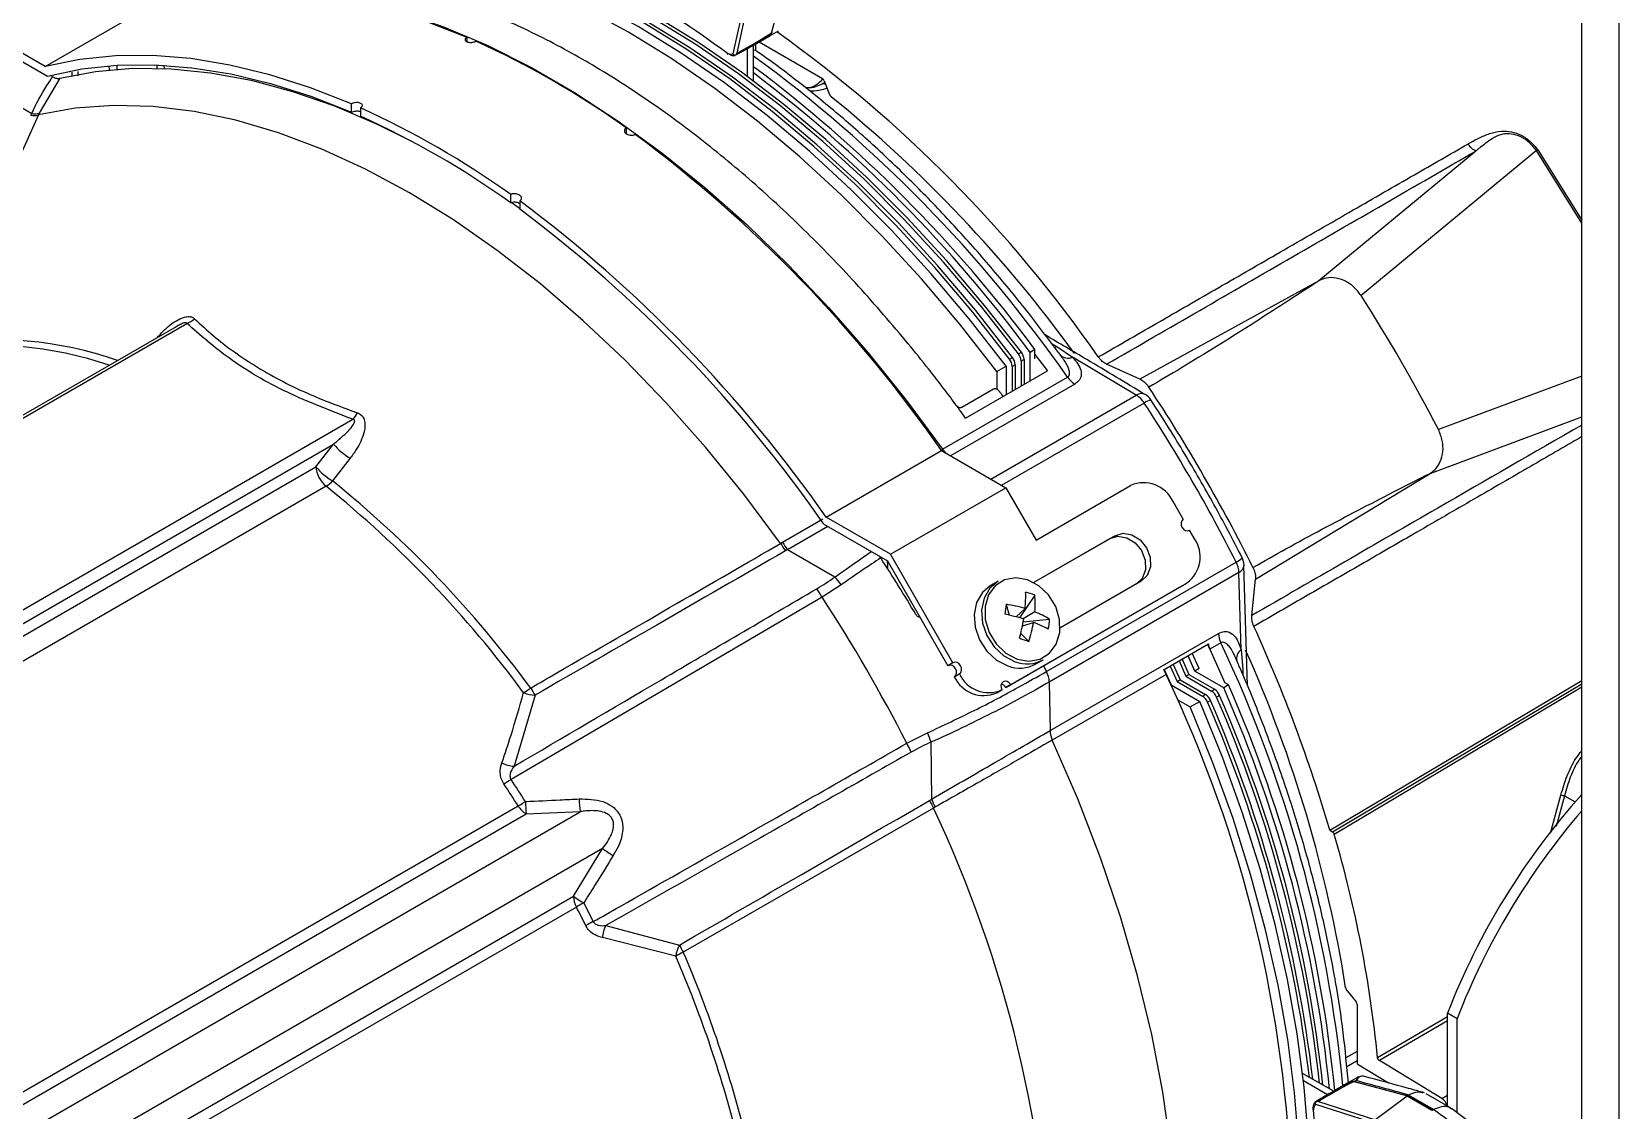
# Model space of a CAD drawing. Extents: x 11 to 120, y 2 to 94.
# Drawn here: x 85.9 to 91.54, y 73.19 to 77.02 of the extents above; entities that cross this region are included whole.
import ezdxf

# ---------------------------------------------------------------- set-up
doc = ezdxf.new("R2010")
doc.units = 0
doc.header["$MEASUREMENT"] = 0
doc.layers.add('OBJECT', color=7, linetype='CONTINUOUS')

msp = doc.modelspace()

# ---------------------------------------------------------------- linework, layer by layer
at = {"layer": 'OBJECT'}
for p, q in [((91.4041, 72.8409), (91.4041, 79.8762)), ((91.5371, 72.7375), (91.5371, 79.7995)), ((88.5269, 77.0191), (88.5772, 77.2069)), ((85.9448, 76.8966), (86.3549, 77.1333)), ((88.4311, 77.1387), (88.3881, 76.9409)), ((88.4027, 76.9438), (88.4477, 77.1511)), ((85.9448, 76.8966), (85.7162, 77.0285)), ((85.7268, 76.993), (85.9531, 76.8624)), ((87.4433, 77.0001), (87.4433, 76.984)), ((88.463, 76.9729), (88.5165, 77.0037)), ((88.5165, 77.0037), (88.5495, 77.0228)), ((88.4399, 76.8609), (88.4399, 76.9598)), ((88.4611, 76.8452), (88.4611, 76.9718)), ((88.4684, 76.976), (88.4684, 76.9527)), ((88.481, 76.9833), (88.706, 76.8534)), ((86.0402, 76.8603), (86.0402, 76.8757)), ((86.0612, 76.8789), (86.0611, 76.8632)), ((86.173, 76.8843), (86.1726, 76.899)), ((86.2009, 76.8868), (86.2006, 76.9009)), ((86.3428, 76.8904), (86.3425, 76.902)), ((86.3681, 76.8896), (86.3679, 76.9007)), ((85.7285, 76.8266), (85.897, 76.7294)), ((85.9965, 76.8542), (85.9239, 76.7303)), ((85.9716, 76.8595), (85.9637, 76.864)), ((88.7141, 76.8395), (88.6994, 76.831)), ((88.7121, 76.8458), (88.7304, 76.7986)), ((87.0332, 76.7337), (87.0332, 76.7634)), ((85.921, 76.7241), (85.5532, 75.9098)), ((85.9239, 76.7303), (85.921, 76.7241)), ((87.065, 76.7494), (87.065, 76.7198)), ((88.009, 76.678), (88.009, 76.6575)), ((91.0275, 76.5959), (90.4703, 76.1349)), ((91.2427, 76.5976), (90.6198, 76.0827)), ((91.4041, 76.3398), (91.2427, 76.5976)), ((91.2474, 76.6002), (91.4041, 76.35)), ((87.5988, 76.4116), (87.5988, 76.4412)), ((87.599, 76.415), (87.6296, 76.3933)), ((87.6307, 76.4184), (87.6307, 76.3888)), ((90.4703, 76.1349), (89.8343, 75.7857)), ((83.3189, 74.1771), (86.4478, 75.9834)), ((86.41, 75.9717), (83.3038, 74.1785)), ((89.3708, 75.8568), (89.3813, 75.8629)), ((89.4025, 75.8751), (89.4131, 75.8812)), ((89.4609, 75.8904), (89.444, 75.8806)), ((89.444, 75.7793), (89.444, 75.8806)), ((89.4609, 75.858), (89.4609, 75.8904)), ((89.4609, 75.8736), (89.5061, 75.8152)), ((89.5201, 75.9125), (89.5385, 75.9014)), ((89.5385, 75.9014), (89.5947, 75.8636)), ((89.8213, 75.7284), (89.5947, 75.8636)), ((89.215, 75.6471), (89.5061, 75.8152)), ((89.3253, 75.8121), (89.3592, 75.8317)), ((89.3253, 75.8121), (89.3253, 75.7495)), ((89.3592, 75.8317), (89.3592, 75.7304)), ((89.391, 75.8367), (89.3805, 75.8306)), ((89.3805, 75.8306), (89.3805, 75.7426)), ((89.391, 75.8367), (89.391, 75.7487)), ((89.4227, 75.8551), (89.4122, 75.849)), ((89.4122, 75.849), (89.4122, 75.761)), ((89.4227, 75.8551), (89.4227, 75.767)), ((89.8343, 75.7857), (89.7157, 75.8385)), ((89.133, 75.5362), (89.5767, 75.7924)), ((89.6023, 75.7681), (89.161, 75.5134)), ((89.3138, 75.75), (89.201, 75.6851)), ((91.4041, 75.7959), (90.8948, 75.6064)), ((89.3049, 75.4303), (89.8213, 75.7284)), ((89.8493, 75.7007), (89.343, 75.4084)), ((83.9091, 73.8364), (87.038, 75.6427)), ((90.8653, 75.4508), (91.4041, 75.6511)), ((83.9295, 73.7999), (86.9692, 75.5546)), ((86.9067, 75.4742), (86.9692, 75.5546)), ((88.719, 75.2951), (89.1291, 75.5318)), ((89.1291, 75.5318), (89.3577, 75.3999)), ((89.1443, 75.5231), (89.133, 75.5362)), ((89.1331, 75.5295), (89.133, 75.5362)), ((83.9273, 73.7542), (86.9067, 75.4742)), ((87.0281, 75.5042), (86.9655, 75.4239)), ((90.2449, 75.0746), (90.8653, 75.4508)), ((86.9425, 75.4052), (83.9592, 73.683)), ((88.9476, 75.1631), (89.3577, 75.3999)), ((89.3577, 75.3999), (89.4652, 75.2138)), ((89.4652, 75.2138), (89.801, 75.4076)), ((89.9882, 75.2876), (89.9519, 75.3504)), ((88.5645, 75.2059), (88.7071, 75.2894)), ((88.7108, 75.2704), (88.937, 75.1398)), ((88.9476, 75.1631), (88.719, 75.2951)), ((90.0269, 75.2205), (90.0107, 75.2487)), ((88.5577, 75.202), (88.5645, 75.2059)), ((89.4564, 75.0626), (89.7451, 75.2293)), ((89.4564, 75.0626), (89.7271, 75.2189)), ((89.7271, 75.2189), (89.7451, 75.2293)), ((88.7502, 75.0823), (88.5817, 75.1796)), ((88.9132, 75.1501), (88.908, 75.1566)), ((88.937, 75.1398), (89.152, 74.7674)), ((89.17, 74.7778), (88.9476, 75.1631)), ((89.502, 74.7467), (90.1759, 75.1357)), ((90.186, 75.0984), (89.5121, 74.7094)), ((90.1938, 74.8243), (90.186, 75.0984)), ((90.2159, 74.6954), (90.2036, 75.1243)), ((90.2313, 74.9455), (90.2449, 75.0746)), ((88.773, 75.0545), (88.7055, 75.0108)), ((89.3299, 75.0676), (89.3038, 75.0525)), ((89.3576, 74.6898), (89.983, 75.0508)), ((89.3756, 74.7002), (90.001, 75.0612)), ((89.4606, 75.0178), (89.4064, 74.9377)), ((89.8386, 75.0674), (89.5499, 74.9007)), ((89.983, 75.0508), (90.001, 75.0612)), ((88.7055, 75.0108), (87.5997, 74.3636)), ((89.3585, 74.9854), (89.3697, 74.9473)), ((89.3939, 74.9412), (89.426, 74.9703)), ((89.4609, 74.9583), (89.4192, 74.9339)), ((89.4165, 74.9085), (89.456, 74.9212)), ((89.513, 74.932), (89.4191, 74.9218)), ((89.4389, 74.8538), (89.4105, 74.8816)), ((89.5147, 74.5366), (90.1134, 74.8822)), ((89.9201, 74.7537), (90.0773, 74.8445)), ((90.1216, 74.8488), (90.0828, 74.8264)), ((89.4648, 74.7736), (89.491, 74.7887)), ((89.9837, 74.7905), (90.0083, 74.736)), ((90.0295, 74.7482), (90.005, 74.8027)), ((90.0446, 74.7569), (90.02, 74.8114)), ((90.0751, 74.8432), (90.0828, 74.8264)), ((90.0828, 74.8264), (90.0751, 74.8432)), ((90.0828, 74.8264), (90.1361, 74.7063)), ((90.1832, 74.7736), (90.1732, 74.7962)), ((90.1938, 74.8243), (90.1995, 74.7542)), ((89.17, 74.7778), (89.152, 74.7674)), ((89.1745, 74.7284), (89.1925, 74.7388)), ((89.4916, 74.7671), (89.502, 74.7467)), ((89.9269, 74.7364), (89.5229, 74.5032)), ((89.9269, 74.7364), (89.919, 74.7536)), ((89.9202, 74.7538), (89.9448, 74.6993)), ((89.9415, 74.7661), (89.9661, 74.7115)), ((89.952, 74.7721), (89.9766, 74.7176)), ((89.9732, 74.7844), (89.9978, 74.7299)), ((89.9978, 74.7299), (90.0083, 74.736)), ((90.0083, 74.736), (90.0991, 74.6836)), ((90.0446, 74.7569), (90.0295, 74.7482)), ((90.1318, 74.6892), (90.0295, 74.7482)), ((90.1995, 74.7542), (90.2002, 74.7339)), ((89.3434, 74.6816), (89.3254, 74.6712)), ((89.3258, 74.6714), (89.3438, 74.6818)), ((89.3434, 74.6816), (89.3438, 74.6818)), ((89.3756, 74.7002), (89.3576, 74.6898)), ((89.5121, 74.7094), (89.5147, 74.5366)), ((89.9439, 74.6988), (89.9448, 74.6993)), ((89.9448, 74.6993), (90.0471, 74.6403)), ((89.9661, 74.7115), (89.9766, 74.7176)), ((89.9661, 74.7115), (90.0568, 74.6591)), ((89.9766, 74.7176), (90.0674, 74.6652)), ((89.9978, 74.7299), (90.0886, 74.6775)), ((90.0886, 74.6775), (90.0991, 74.6836)), ((90.1488, 74.699), (90.1318, 74.6892)), ((90.1488, 74.699), (90.1361, 74.7063)), ((90.5085, 74.183), (91.4041, 74.7152)), ((90.5182, 74.177), (91.4041, 74.7034)), ((91.4041, 74.6909), (90.5245, 74.1682)), ((87.6854, 74.6629), (87.6106, 74.4101)), ((89.3254, 74.6712), (89.3258, 74.6714)), ((89.9666, 74.6475), (90.0132, 74.6207)), ((90.0132, 74.6207), (90.0471, 74.6403)), ((90.0568, 74.6591), (90.0674, 74.6652)), ((90.0852, 74.6438), (90.0746, 74.6377)), ((90.1169, 74.6621), (90.1064, 74.656)), ((89.0057, 74.4916), (89.0796, 74.5291)), ((89.0918, 74.4961), (89.0934, 74.2927)), ((91.2927, 74.1722), (91.3299, 74.308)), ((91.3424, 74.3049), (91.3127, 74.1966)), ((91.3424, 74.3049), (91.3801, 74.2833)), ((84.8541, 72.6695), (87.6252, 74.2692)), ((87.6538, 74.2404), (84.8839, 72.6414)), ((84.9782, 72.593), (87.8454, 74.2483)), ((87.8454, 74.2483), (87.6538, 74.2404)), ((89.1007, 74.2616), (88.2116, 73.7494)), ((89.1073, 74.2654), (89.1007, 74.2616)), ((90.5085, 74.183), (90.5182, 74.177)), ((87.9253, 74.118), (85.0554, 72.4612)), ((87.8216, 73.948), (87.9253, 74.118)), ((85.0516, 72.3489), (87.8216, 73.948)), ((87.8321, 73.91), (85.0609, 72.3103)), ((87.9361, 73.8442), (88.1981, 73.7749)), ((88.1847, 73.7358), (87.9245, 73.8012)), ((90.5701, 73.6121), (90.6018, 73.5727)), ((90.6054, 73.5636), (90.6054, 73.3528)), ((90.6782, 73.3755), (90.9268, 73.5209)), ((90.9268, 73.5057), (90.685, 73.3643)), ((90.9608, 73.5128), (90.9268, 73.5324)), ((90.9268, 73.2027), (90.9268, 73.5324)), ((90.9608, 73.1794), (90.9608, 73.5128)), ((90.6054, 73.3971), (90.5655, 73.3741)), ((90.5687, 73.3433), (90.6054, 73.3645)), ((90.6054, 73.3528), (90.7171, 73.2849)), ((90.9062, 73.2299), (90.685, 73.3643)), ((90.5203, 73.2566), (90.4123, 73.3189)), ((90.5009, 73.2433), (90.4153, 73.2927)), ((90.5773, 73.2876), (90.5239, 73.2568)), ((90.6104, 73.3067), (90.5773, 73.2876)), ((90.7836, 73.2387), (90.5958, 73.289)), ((90.6029, 73.2931), (90.5969, 73.2897)), ((90.5969, 73.2897), (90.7846, 73.2394)), ((90.4589, 73.2174), (90.4571, 73.2169)), ((90.4685, 73.2191), (90.6705, 73.1544)), ((90.7831, 73.2383), (90.6717, 73.155)), ((90.8711, 73.1875), (90.7831, 73.2383)), ((90.7846, 73.2394), (90.7836, 73.2387)), ((90.7888, 73.2418), (90.7852, 73.2397)), ((90.7852, 73.2397), (90.8736, 73.1887)), ((90.8772, 73.1908), (90.7888, 73.2418)), ((90.9375, 73.1966), (90.8505, 73.2468)), ((90.9062, 73.2299), (90.9268, 73.2418)), ((90.6515, 73.1463), (90.4587, 73.2079)), ((90.8736, 73.1887), (90.8772, 73.1908)), ((91.2235, 72.9812), (90.9415, 73.1939))]:
    msp.add_line(p, q, dxfattribs=at)
at = {"layer": 'OBJECT', "flags": 128}
for points in [[(89.4025, 75.8751), (89.272, 76.0415), (89.1366, 76.2009), (88.9971, 76.3526), (88.8539, 76.4959), (88.7076, 76.6303), (88.5589, 76.7552), (88.4083, 76.8702), (88.2565, 76.9747), (88.1041, 77.0683), (87.9516, 77.1507), (87.7998, 77.2215), (87.6492, 77.2804), (87.5005, 77.3272), (87.3542, 77.3616), (87.211, 77.3836), (87.0715, 77.3931), (86.9361, 77.39), (86.8056, 77.3743)], [(89.4131, 75.8812), (89.2825, 76.0476), (89.1472, 76.207), (89.0076, 76.3587), (88.8644, 76.502), (88.7182, 76.6364), (88.5694, 76.7613), (88.4189, 76.8763), (88.267, 76.9808), (88.1146, 77.0744), (87.9621, 77.1568), (87.8103, 77.2276), (87.6597, 77.2865), (87.511, 77.3333), (87.3648, 77.3677), (87.2216, 77.3897), (87.082, 77.3992), (86.9467, 77.3961), (86.8161, 77.3804)], [(89.3253, 75.8121), (89.194, 75.9804), (89.0578, 76.1416), (88.9173, 76.2949), (88.7731, 76.4399), (88.6257, 76.5758), (88.4758, 76.702), (88.324, 76.8182), (88.1709, 76.9237), (88.0172, 77.0182), (87.8634, 77.1012), (87.7103, 77.1724), (87.5585, 77.2316), (87.4086, 77.2784), (87.2612, 77.3126), (87.117, 77.3343), (86.9765, 77.3431), (86.8403, 77.3392), (86.709, 77.3224)], [(89.3592, 75.8317), (89.2279, 76), (89.0918, 76.1612), (88.9513, 76.3145), (88.807, 76.4595), (88.6596, 76.5954), (88.5097, 76.7216), (88.3579, 76.8378), (88.2048, 76.9433), (88.0511, 77.0378), (87.8974, 77.1208), (87.7443, 77.192), (87.5925, 77.2512), (87.4425, 77.298), (87.2952, 77.3322), (87.1509, 77.3539), (87.0104, 77.3627), (86.8742, 77.3588), (86.7429, 77.342)], [(89.3708, 75.8568), (89.2402, 76.0232), (89.1049, 76.1826), (88.9653, 76.3342), (88.8221, 76.4776), (88.6759, 76.612), (88.5272, 76.7369), (88.3766, 76.8519), (88.2248, 76.9564), (88.0723, 77.05), (87.9199, 77.1324), (87.768, 77.2032), (87.6175, 77.2621), (87.4687, 77.3088), (87.3225, 77.3433), (87.1793, 77.3653), (87.0397, 77.3748), (86.9044, 77.3717), (86.7738, 77.356)], [(89.3813, 75.8629), (89.2508, 76.0293), (89.1154, 76.1887), (88.9759, 76.3403), (88.8327, 76.4836), (88.6864, 76.618), (88.5377, 76.743), (88.3871, 76.8579), (88.2353, 76.9625), (88.0828, 77.0561), (87.9304, 77.1385), (87.7786, 77.2092), (87.628, 77.2682), (87.4793, 77.3149), (87.333, 77.3494), (87.1898, 77.3714), (87.0503, 77.3809), (86.9149, 77.3777), (86.7844, 77.3621)], [(86.3549, 77.1333), (86.4774, 77.158), (86.6048, 77.1708), (86.7366, 77.1718), (86.8723, 77.1609), (87.0113, 77.1381), (87.1532, 77.1037), (87.2974, 77.0576), (87.4433, 77.0001)], [(86.3626, 77.1355), (86.4919, 77.1608), (86.6267, 77.173), (86.7662, 77.172), (86.91, 77.1578), (87.0574, 77.1306), (87.2077, 77.0904), (87.3603, 77.0373), (87.5147, 76.9718), (87.67, 76.8939), (87.8256, 76.804), (87.9809, 76.7026), (88.1352, 76.59), (88.2879, 76.4668), (88.4382, 76.3335), (88.5856, 76.1906), (88.7293, 76.0387), (88.8689, 75.8786), (89.0036, 75.7108), (89.133, 75.5362)], [(87.0332, 76.7634), (86.8873, 76.8209), (86.7431, 76.8669), (86.6012, 76.9014), (86.4622, 76.9241), (86.3265, 76.935), (86.1947, 76.934), (86.0673, 76.9212), (85.9448, 76.8966)], [(85.9531, 76.8624), (86.0745, 76.8875), (86.2008, 76.9009), (86.3315, 76.9024), (86.4662, 76.892), (86.6042, 76.8699), (86.7451, 76.836), (86.8883, 76.7906), (87.0332, 76.7337)], [(85.9965, 76.8542), (86.1232, 76.8784), (86.2551, 76.8899), (86.3917, 76.8885), (86.5324, 76.8743), (86.6766, 76.8474), (86.8236, 76.8079), (86.9729, 76.7559), (87.1238, 76.6916), (87.2349, 76.637)], [(88.5577, 75.202), (88.4272, 75.3764), (88.2912, 75.5435), (88.1503, 75.7025), (88.0051, 75.8526), (87.8563, 75.9932), (87.7046, 76.1235), (87.5507, 76.2431), (87.3954, 76.3512), (87.2393, 76.4475), (87.0833, 76.5314), (86.9279, 76.6026), (86.7741, 76.6607), (86.6224, 76.7055), (86.4736, 76.7367), (86.3284, 76.7542), (86.1874, 76.758), (86.0514, 76.7479), (85.921, 76.7241)], [(89.5304, 75.8986), (89.5306, 75.8987), (89.5385, 75.9014)], [(88.7252, 75.2621), (88.5817, 75.1796), (88.5817, 75.1796), (88.5817, 75.1796)], [(89.9882, 75.2876), (89.9829, 75.2826), (89.9802, 75.2754), (89.9804, 75.2671), (89.9835, 75.259), (89.989, 75.2522), (89.9961, 75.2479), (90.0037, 75.2466), (90.0107, 75.2487)], [(89.7271, 75.2189), (89.756, 75.2274), (89.7876, 75.2222), (89.8171, 75.2042), (89.84, 75.1761), (89.8529, 75.1422), (89.8537, 75.1077), (89.8424, 75.0777), (89.8206, 75.057)], [(89.7451, 75.2293), (89.774, 75.2378), (89.8056, 75.2326), (89.8351, 75.2146), (89.858, 75.1865), (89.8709, 75.1526), (89.8717, 75.1181), (89.8604, 75.0881), (89.8386, 75.0674)], [(88.9364, 75.1402), (88.9372, 75.1239), (88.9378, 75.1108)], [(89.3978, 74.7907), (89.4398, 74.7834), (89.4794, 74.7906), (89.513, 74.8116), (89.537, 74.8444), (89.5493, 74.8857), (89.5486, 74.9316), (89.5349, 74.9774), (89.5097, 75.0187), (89.4753, 75.0515), (89.4352, 75.0726), (89.3932, 75.0799), (89.3535, 75.0727), (89.32, 75.0516), (89.296, 75.0188), (89.2837, 74.9775), (89.2844, 74.9317), (89.2981, 74.8859), (89.3233, 74.8446), (89.3577, 74.8117), (89.3978, 74.7907)], [(89.3038, 75.0525), (89.2744, 75.0276), (89.254, 74.9922), (89.2451, 74.9497), (89.2487, 74.9039), (89.2642, 74.8589), (89.2905, 74.8188), (89.325, 74.787), (89.3649, 74.7665)], [(89.3299, 75.0676), (89.3006, 75.0427), (89.2802, 75.0073), (89.2713, 74.9648), (89.2748, 74.919), (89.2904, 74.8741), (89.3166, 74.8339), (89.3512, 74.8021), (89.391, 74.7816)], [(89.1745, 74.7284), (89.1798, 74.7334), (89.1825, 74.7406), (89.1823, 74.749), (89.1792, 74.7571), (89.1737, 74.7639), (89.1666, 74.7682), (89.159, 74.7694), (89.152, 74.7674)], [(89.1925, 74.7388), (89.1978, 74.7438), (89.2005, 74.751), (89.2003, 74.7593), (89.1972, 74.7675), (89.1917, 74.7743), (89.1846, 74.7786), (89.177, 74.7798), (89.17, 74.7778)], [(89.3756, 74.7002), (89.3701, 74.7069), (89.363, 74.7113), (89.3554, 74.7125), (89.3484, 74.7105), (89.3432, 74.7055), (89.3405, 74.6983), (89.3407, 74.69), (89.3438, 74.6818)], [(90.0132, 71.5995), (90.0933, 71.7048), (90.1648, 71.8208), (90.2274, 71.9469), (90.2808, 72.0827), (90.3247, 72.2275), (90.3592, 72.3807), (90.3838, 72.5418), (90.3987, 72.71), (90.4036, 72.8847), (90.3987, 73.065), (90.3838, 73.2504), (90.3592, 73.4399), (90.3247, 73.6329), (90.2808, 73.8285), (90.2274, 74.0259), (90.1648, 74.2243), (90.0933, 74.4228), (90.0132, 74.6207)], [(90.0471, 71.6191), (90.1272, 71.7244), (90.1987, 71.8404), (90.2613, 71.9665), (90.3147, 72.1023), (90.3587, 72.2471), (90.3931, 72.4003), (90.4178, 72.5614), (90.4326, 72.7296), (90.4376, 72.9042), (90.4326, 73.0846), (90.4178, 73.27), (90.3931, 73.4595), (90.3587, 73.6525), (90.3147, 73.8481), (90.2613, 74.0455), (90.1987, 74.2439), (90.1272, 74.4424), (90.0471, 74.6403)], [(89.9687, 72.6622), (89.9622, 72.8538), (89.9445, 73.0508), (89.9158, 73.2524), (89.8762, 73.4575), (89.8259, 73.6653), (89.7651, 73.8748), (89.6941, 74.0849), (89.6133, 74.2947), (89.5229, 74.5032)]]:
    msp.add_lwpolyline(points, dxfattribs=at)
at = {"layer": 'OBJECT'}
for centre, radius, start, end in [((88.504, 77.024), 0.0238, 301.6306, 343.4997), ((88.536, 77.0357), 0.0206, 240.9823, 243.5762), ((88.5161, 77.0402), 0.0237, 296.8406, 299.984), ((85.7864, 73.1487), 4.7523, 34.8508, 54.5369), ((86.1704, 74.1096), 3.1586, 54.4029, 65.6025), ((88.3709, 76.9427), 0.00372, 167.8045, 227.3848), ((88.3725, 76.9436), 0.00521, 180.7061, 238.1668), ((88.3744, 76.948), 0.01, 233.5361, 242.6131), ((85.6196, 73.0387), 4.8209, 34.8332, 53.8858), ((85.5572, 73.0066), 4.8533, 36.4543, 53.2505), ((85.5319, 72.9897), 4.8643, 36.463, 52.9736), ((88.6255, 76.9235), 0.1089, 287.874, 319.0792), ((85.68, 73.0257), 4.8485, 36.0208, 50.9033), ((85.9047, 76.7809), 0.0591, 259.5069, 286.0441), ((85.9085, 76.7869), 0.0586, 258.6856, 285.2403), ((85.7603, 73.8728), 3.1586, 54.4029, 65.6025), ((85.7773, 73.8728), 3.1246, 54.3418, 65.6636), ((85.1422, 72.7581), 4.8569, 34.8267, 53.3589), ((84.7321, 72.5213), 4.8569, 34.8267, 53.3589), ((84.7536, 72.5294), 4.8138, 34.7093, 53.2964), ((85.5341, 72.8289), 6.0375, 27.38935, 32.61065), ((86.4209, 76.0582), 0.0796, 289.7746, 313.0537), ((85.7623, 74.5931), 1.3331, 70.7388, 99.0218), ((85.7428, 74.5806), 1.3255, 71.0911, 99.0417), ((89.3454, 75.8347), 0.0456, 2.528, 38.0842), ((89.3666, 75.847), 0.0456, 2.528, 38.0842), ((89.3771, 75.853), 0.0456, 2.528, 38.0842), ((89.5784, 75.9028), 0.0425, 228.4024, 292.5522), ((89.3349, 75.8286), 0.0456, 2.528, 38.0842), ((89.6463, 75.8401), 0.0843, 214.4455, 238.555), ((84.8223, 72.418), 6.0486, 26.49365, 33.50636), ((89.8394, 75.7028), 0.0314, 64.1695, 125.2257), ((89.7759, 75.6547), 0.0866, 32.0495, 58.3288), ((89.8851, 75.6543), 0.0586, 101.6609, 127.6782), ((84.7659, 72.3854), 6.069, 26.94753, 33.11138), ((89.8213, 75.6778), 0.062, 33.1153, 59.1512), ((86.9736, 75.706), 0.0902, 315.478, 333.5372), ((87.1501, 75.7061), 0.236, 219.9363, 238.8522), ((87.0041, 75.4808), 0.0976, 183.8769, 230.8413), ((87.0878, 75.6259), 0.2362, 219.9613, 238.8164), ((86.8888, 75.4946), 0.1043, 300.9304, 317.2683), ((84.47, 72.3313), 3.9738, 36.3743, 51.099), ((89.8473, 75.302), 0.1153, 24.8164, 113.6431), ((84.4547, 72.3221), 3.9616, 36.3743, 51.099), ((89.0162, 75.4722), 0.5322, 210.5134, 213.9023), ((88.9745, 75.4544), 0.4794, 211.2142, 214.9756), ((89.9327, 75.1541), 0.1153, 306.3515, 35.1849), ((83.9126, 71.8934), 5.9676, 30.80361, 33.07498), ((90.1531, 75.1909), 0.0597, 292.4558, 317.9788), ((90.0986, 75.0947), 0.0874, 2.3954, 27.9366), ((90.1421, 75.1228), 0.062, 1.6775, 26.944), ((88.5387, 74.8854), 0.2889, 35.8238, 42.9507), ((90.1738, 75.1262), 0.0304, 293.586, 356.2934), ((88.2548, 74.7453), 0.5231, 30.5114, 34.4183), ((89.0083, 75.014), 0.42, 354.0362, 2.0585), ((89.3705, 74.81), 0.2265, 66.5659, 75.3077), ((89.1531, 74.9866), 0.3091, 354.7519, 5.8), ((83.8385, 71.8501), 5.8032, 27.07699, 33.00133), ((90.3912, 74.831), 1.0442, 171.4965, 173.4139), ((89.2811, 74.4807), 0.5107, 73.5173, 81.2842), ((89.3499, 74.673), 0.3061, 57.7972, 68.7301), ((89.1994, 74.2208), 0.7461, 72.7191, 78.0529), ((88.7254, 75.0486), 0.7052, 344.9132, 350.589), ((88.97, 75.0086), 0.4938, 341.7308, 349.8109), ((89.3069, 74.5235), 0.4247, 61.6826, 69.4535), ((89.2838, 74.9448), 0.2295, 348.0885, 356.8211), ((85.3851, 72.6881), 5.337, 16.2665, 24.5682), ((89.7208, 75.7224), 0.9132, 249.854, 252.0203), ((90.1984, 74.8854), 0.0851, 182.1754, 205.4882), ((85.7925, 72.8091), 4.7856, 5.5871, 25.2282), ((89.4333, 74.8925), 0.1187, 249.1347, 299.0509), ((90.2191, 74.791), 0.0419, 127.1851, 190.8923), ((85.8559, 72.88), 4.7674, 8.9709, 24.0531), ((89.2972, 74.7872), 0.1153, 204.8163, 293.643), ((89.4071, 74.8774), 0.1187, 249.1351, 299.0502), ((89.4248, 74.7057), 0.0874, 2.3954, 27.9366), ((85.8092, 72.7649), 4.5653, 1.6388, 25.585), ((87.4901, 74.9351), 0.3054, 300.3437, 305.9854), ((88.1345, 74.9633), 0.5403, 210.6259, 213.7809), ((89.2792, 74.7768), 0.1153, 204.8163, 293.6431), ((89.3366, 74.6785), 0.0239, 28.2494, 78.2902), ((90.064, 74.639), 0.0456, 21.9154, 57.4729), ((90.0746, 74.6451), 0.0456, 21.9154, 57.4729), ((85.7972, 72.7832), 4.7351, 5.8245, 23.7352), ((85.8222, 72.7957), 4.7267, 5.6146, 23.7444), ((87.6869, 74.7704), 0.1075, 246.7401, 269.2243), ((90.0323, 74.6207), 0.0456, 21.9154, 57.4729), ((90.0428, 74.6267), 0.0456, 21.9154, 57.4729), ((85.6178, 72.712), 4.8551, 7.0155, 23.3685), ((85.6348, 72.7203), 4.8482, 6.8435, 23.3738), ((85.7549, 72.7601), 4.7466, 6.3392, 23.5421), ((85.772, 72.7684), 4.7396, 6.1647, 23.5495), ((88.815, 74.4125), 0.2892, 16.8031, 23.7798), ((89.5997, 74.5398), 0.0851, 182.1754, 205.4882), ((88.5442, 74.2309), 0.5301, 25.6874, 29.4626), ((87.618, 74.5209), 0.1111, 242.7787, 266.1734), ((87.2921, 74.8325), 0.5608, 300.1874, 303.262), ((83.706, 71.7751), 4.6455, 32.4714, 33.6267), ((83.7205, 71.7836), 4.6588, 32.4712, 33.6268), ((87.2132, 74.9793), 0.8209, 300.1272, 302.2281), ((88.4037, 74.3109), 0.7532, 181.9861, 185.3674), ((88.4305, 74.3198), 0.5894, 182.4963, 186.9722), ((89.5705, 74.5271), 0.5396, 206.2206, 209.4719), ((89.5348, 74.5), 0.4877, 205.1671, 208.7637), ((93.297, 72.6136), 2.542, 138.127, 158.8102), ((91.4238, 74.6587), 0.363, 255.0127, 257.0398), ((87.6997, 74.3146), 0.0872, 211.3844, 238.2801), ((85.1186, 72.381), 4.4038, 1.7148, 25.2792), ((93.3309, 72.594), 2.542, 139.2863, 158.8102), ((86.367, 72.9511), 4.332, 5.6217, 16.3179), ((88.2847, 74.6146), 0.6131, 234.1083, 238.3568), ((87.9093, 73.9518), 0.0878, 182.437, 208.3971), ((88.2804, 74.6254), 0.8182, 235.8906, 238.9558), ((88.2198, 73.2346), 0.7788, 117.6471, 119.8617), ((83.709, 71.7736), 4.6436, 26.478, 27.3914), ((83.7195, 71.7799), 4.6616, 26.4785, 27.3911), ((88.153, 73.3424), 0.5781, 116.8306, 119.8136), ((88.0371, 73.7941), 0.1127, 153.5896, 176.3809), ((88.2927, 73.7209), 0.1089, 150.2609, 172.1249), ((88.6897, 74.0184), 0.5486, 206.3414, 209.3592), ((88.3362, 73.4698), 0.3061, 114.0217, 119.6502), ((84.3563, 72.0774), 4.1722, 13.8093, 23.4219), ((84.3714, 72.0859), 4.185, 13.8093, 23.4219), ((90.5886, 73.2667), 0.0238, 76.5072, 118.3677), ((90.615, 73.2886), 0.0209, 176.4263, 178.9916), ((90.6089, 73.2688), 0.0241, 120.0381, 123.136), ((90.8802, 73.191), 0.0468, 15.7066, 56.2936), ((90.458, 73.1925), 0.01, 177.3901, 180), ((90.453, 73.1929), 0.00497, 180.2898, 240.8138), ((90.458, 73.1925), 0.01, 180, 186.4656), ((90.4517, 73.1922), 0.00372, 192.6193, 252.2013)]:
    msp.add_arc(centre, radius, start, end, dxfattribs=at)
for centre, major_axis, ratio, start_param, end_param in [((88.1429, 74.4934), (-1.8185, 2.8489), 0.545295, 5.325383, 5.621715), ((88.0843, 76.8235), (0.4436, 0.1981), 0.067913, 5.453796, 6.175461), ((88.1037, 76.8048), (0.4232, 0.2148), 0.03328, 5.479991, 6.200656), ((88.1037, 76.8048), (0.4232, 0.2148), 0.03328, 6.200656, 6.253319), ((88.0843, 76.8235), (0.4436, 0.1981), 0.067913, 6.175461, 6.228125), ((88.3635, 76.9843), (-0.0269, 0.0422), 0.545295, 2.385972, 3.047804), ((88.3705, 76.9888), (-0.0319, 0.0508), 0.550739, 2.389651, 2.8703), ((88.706, 76.8452), (-0.005, 0.00866), 0.577456, 4.450948, 5.497929), ((90.1313, 74.8428), (-0.0367, 0.0501), 0.810256, 1.005073, 1.319433), ((89.9497, 74.7379), (-0.0287, 0.055), 0.340719, 1.108149, 1.422508), ((90.5983, 73.5676), (-0.005, 0.00866), 0.577456, 3.927011, 4.973992), ((90.1985, 73.0297), (0.3977, 0.259), 0.033271, 0.082533, 0.803198), ((90.2051, 73.0035), (0.3934, 0.2851), 0.067897, 0.107732, 0.577362), ((90.1985, 73.0297), (0.3977, 0.259), 0.033271, 0.029869, 0.082533), ((90.2051, 73.0035), (0.3934, 0.2851), 0.067897, 0.055068, 0.107732), ((89.0727, 72.4649), (5.759, -1.2811), 0.198331, 1.31253, 1.346221), ((90.4683, 73.3247), (0.3234, -0.0744), 0.221608, 6.097685, 6.104202), ((90.4685, 73.3245), (0.3275, -0.0723), 0.201878, 6.059394, 6.065905), ((90.4722, 73.3266), (0.3275, -0.0723), 0.201878, 6.065905, 6.070109), ((90.4839, 73.1649), (-0.0231, 0.0444), 0.54529, 0.093947, 0.755779), ((88.2166, 74.2191), (-1.5577, 2.9995), 0.54529, 3.803221, 4.099553), ((91.5651, 72.6915), (0.6996, -0.4919), 0.108829, 3.057234, 3.070323), ((91.5646, 72.6917), (0.6943, -0.494), 0.104684, 3.093765, 3.106856), ((91.5683, 72.6939), (0.6943, -0.494), 0.104684, 3.090425, 3.093765), ((86.5726, 74.3893), (13.5348, -9.6488), 0.094709, 1.299778, 1.31529)]:
    msp.add_ellipse(centre, major_axis=major_axis, ratio=ratio, start_param=start_param, end_param=end_param, dxfattribs=at)
for points, knots in [([(89.0112, 75.911), (88.9529, 75.9799), (88.8361, 76.1177), (88.6504, 76.3096), (88.4578, 76.4889), (88.2607, 76.6512), (88.0627, 76.7944), (87.8633, 76.9194), (87.662, 77.0259), (87.4625, 77.1116), (87.2682, 77.1757), (87.0787, 77.2186), (86.8922, 77.242), (86.7729, 77.2391), (86.7132, 77.2376)], [0, 0, 0, 0, 0.082347, 0.164694, 0.249433, 0.334172, 0.416519, 0.498866, 0.583605, 0.668344, 0.750089, 0.831834, 0.915917, 1, 1, 1, 1]), ([(87.4433, 77.0001), (87.4421, 76.9994), (87.4393, 76.9976), (87.4368, 76.9941), (87.4364, 76.9903), (87.4386, 76.9867), (87.4431, 76.9838), (87.4494, 76.982), (87.4569, 76.9814), (87.4646, 76.9822), (87.4708, 76.984), (87.4739, 76.9856), (87.4751, 76.9862)], [0, 0, 0, 0, 0.073627, 0.179766, 0.286276, 0.393535, 0.501562, 0.610022, 0.718406, 0.826275, 0.933445, 1, 1, 1, 1]), ([(88.3881, 76.9409), (88.3882, 76.9409), (88.3886, 76.9404), (88.3898, 76.9391), (88.3922, 76.9374), (88.3947, 76.9366), (88.3961, 76.9364), (88.3964, 76.9364)], [0, 0, 0, 0, 0.017184, 0.202292, 0.556604, 0.898384, 1, 1, 1, 1]), ([(88.3938, 76.9351), (88.3938, 76.9351), (88.3947, 76.9347), (88.3957, 76.9348), (88.3962, 76.936), (88.3964, 76.9364)], [0, 0, 0, 0, 0.021184, 0.717124, 1, 1, 1, 1]), ([(88.3964, 76.9364), (88.3986, 76.9386), (88.4008, 76.9409), (88.4026, 76.9438), (88.4027, 76.9438)], [0, 0, 0, 0, 0.980028, 1, 1, 1, 1]), ([(89.5443, 75.8807), (89.5071, 75.9303), (89.4295, 76.0337), (89.3058, 76.1834), (89.1752, 76.3309), (89.0408, 76.471), (88.9033, 76.6033), (88.7631, 76.7276), (88.6206, 76.8421), (88.5207, 76.9181), (88.4683, 76.9528), (88.4642, 76.9556)], [0, 0, 0, 0, 0.115189, 0.239992, 0.364818, 0.489672, 0.614558, 0.739481, 0.864443, 0.989448, 1, 1, 1, 1]), ([(85.897, 76.7294), (85.897, 76.7294), (85.9125, 76.7631), (85.9364, 76.809), (85.9646, 76.8495), (85.9716, 76.8595)], [0, 0, 0, 0, 0.000013, 0.751245, 1, 1, 1, 1]), ([(85.9716, 76.8595), (85.976, 76.8574), (85.9849, 76.853), (85.9926, 76.8538), (85.9965, 76.8542)], [0, 0, 0, 0, 0.493543, 1, 1, 1, 1]), ([(88.6997, 76.8312), (88.6917, 76.8275), (88.6761, 76.8204), (88.6561, 76.8202), (88.6464, 76.8202)], [0, 0, 0, 0, 0.517767, 1, 1, 1, 1]), ([(88.7222, 76.8198), (88.72, 76.8188), (88.7114, 76.8146), (88.6911, 76.8092), (88.6718, 76.8088), (88.6608, 76.8085)], [0, 0, 0, 0, 0.1304472, 0.5045987, 1, 1, 1, 1]), ([(88.7169, 76.8334), (88.7143, 76.8338), (88.7088, 76.8345), (88.703, 76.8333), (88.7003, 76.8313), (88.6996, 76.8308)], [0, 0, 0, 0, 0.399318, 0.856429, 1, 1, 1, 1]), ([(87.065, 76.7494), (87.0666, 76.7505), (87.0698, 76.7527), (87.0718, 76.7567), (87.0714, 76.7605), (87.0685, 76.764), (87.0634, 76.7665), (87.0566, 76.768), (87.049, 76.7681), (87.0414, 76.7668), (87.0361, 76.765), (87.0337, 76.7637), (87.0332, 76.7634)], [0, 0, 0, 0, 0.106474, 0.21294, 0.319697, 0.427106, 0.535184, 0.643667, 0.752079, 0.859926, 0.96696, 1, 1, 1, 1]), ([(88.7304, 76.7986), (88.7306, 76.7981), (88.7311, 76.797), (88.7319, 76.7955), (88.7327, 76.794), (88.7337, 76.7926), (88.7348, 76.7913), (88.7361, 76.7899), (88.7371, 76.789), (88.7376, 76.7885)], [0, 0, 0, 0, 0.13456, 0.269123, 0.403684, 0.538244, 0.672803, 0.807366, 1, 1, 1, 1]), ([(85.8939, 76.7228), (85.8949, 76.725), (85.8959, 76.7272), (85.897, 76.7294), (85.897, 76.7294)], [0, 0, 0, 0, 0.999721, 1, 1, 1, 1]), ([(87.0332, 76.7337), (87.0345, 76.7344), (87.0377, 76.736), (87.0441, 76.7378), (87.0517, 76.7385), (87.0591, 76.738), (87.063, 76.7367), (87.065, 76.736)], [0, 0, 0, 0, 0.1471509, 0.359253, 0.5721137, 0.7865067, 1, 1, 1, 1]), ([(88.009, 76.678), (88.0078, 76.6772), (88.005, 76.6753), (88.0025, 76.6714), (88.0021, 76.6665), (88.0043, 76.6616), (88.0087, 76.6572), (88.0151, 76.6539), (88.0225, 76.652), (88.0303, 76.6518), (88.0365, 76.6531), (88.0396, 76.6546), (88.0408, 76.6552)], [0, 0, 0, 0, 0.073488, 0.179791, 0.286365, 0.393528, 0.501387, 0.609762, 0.718227, 0.826269, 0.933534, 1, 1, 1, 1]), ([(90.999, 76.6208), (91.0119, 76.628), (91.0366, 76.6417), (91.0757, 76.6588), (91.1145, 76.6683), (91.1537, 76.6663), (91.1894, 76.6534), (91.2224, 76.6314), (91.2391, 76.6106), (91.2474, 76.6002)], [0, 0, 0, 0, 0.175155, 0.335953, 0.499736, 0.628069, 0.749937, 0.875049, 1, 1, 1, 1]), ([(91.2427, 76.5976), (91.2349, 76.6074), (91.2194, 76.6269), (91.188, 76.6475), (91.1545, 76.6582), (91.1209, 76.657), (91.0918, 76.6443), (91.0673, 76.627), (91.0486, 76.6127), (91.0358, 76.6025), (91.0301, 76.598), (91.0276, 76.596)], [0, 0, 0, 0, 0.123067, 0.246585, 0.369053, 0.491538, 0.630311, 0.772463, 0.899411, 0.955665, 1, 1, 1, 1]), ([(89.6863, 75.8643), (89.7601, 75.9069), (89.9077, 75.9921), (90.1279, 76.1191), (90.3561, 76.2507), (90.5833, 76.3816), (90.8006, 76.5066), (90.9358, 76.5844), (90.999, 76.6208)], [0, 0, 0, 0, 0.166677, 0.333344, 0.500001, 0.687097, 0.853763, 1, 1, 1, 1]), ([(89.7157, 75.8385), (89.9367, 75.9661), (90.3787, 76.2213), (90.8112, 76.4711), (91.0275, 76.596)], [0, 0, 0, 0, 0.499998, 1, 1, 1, 1]), ([(91.0276, 76.596), (91.0225, 76.5989), (91.0122, 76.6046), (91.0034, 76.6154), (90.999, 76.6208)], [0, 0, 0, 0, 0.500003, 1, 1, 1, 1]), ([(91.2427, 76.5976), (91.2435, 76.5981), (91.245, 76.5989), (91.2466, 76.5998), (91.2474, 76.6002)], [0, 0, 0, 0, 0.500001, 1, 1, 1, 1]), ([(87.6307, 76.4184), (87.6323, 76.4196), (87.6355, 76.4219), (87.6375, 76.4266), (87.6371, 76.4316), (87.6342, 76.4364), (87.6291, 76.4405), (87.6223, 76.4434), (87.6147, 76.4447), (87.6071, 76.4443), (87.6018, 76.4428), (87.5994, 76.4415), (87.5988, 76.4412)], [0, 0, 0, 0, 0.1063618, 0.2127134, 0.3194557, 0.426997, 0.5352335, 0.6437512, 0.7520407, 0.8597217, 0.9667095, 1, 1, 1, 1]), ([(87.5988, 76.4116), (87.6002, 76.4123), (87.6034, 76.4139), (87.6098, 76.4151), (87.6174, 76.4148), (87.6248, 76.413), (87.6287, 76.4106), (87.6307, 76.4094)], [0, 0, 0, 0, 0.14692, 0.359433, 0.572501, 0.786775, 1, 1, 1, 1]), ([(90.6198, 76.0827), (90.6114, 76.0936), (90.5945, 76.1153), (90.5596, 76.1376), (90.5228, 76.1477), (90.4919, 76.1452), (90.4763, 76.1378), (90.4703, 76.1349)], [0, 0, 0, 0, 0.217936, 0.435232, 0.661573, 0.868603, 1, 1, 1, 1]), ([(90.4703, 76.1349), (90.4295, 76.1084), (90.3495, 76.0561), (90.2282, 75.9781), (90.1062, 75.9012), (89.9853, 75.8269), (89.9045, 75.7796), (89.8658, 75.757)], [0, 0, 0, 0, 0.206023, 0.404822, 0.608638, 0.812834, 1, 1, 1, 1]), ([(86.3423, 75.9326), (86.3564, 75.9484), (86.377, 75.9713), (86.4106, 75.9938), (86.433, 76.0046), (86.4528, 76.0086), (86.4667, 76.0068), (86.4727, 76.002), (86.4752, 76.0001)], [0, 0, 0, 0, 0.371347, 0.538299, 0.706131, 0.814705, 0.924235, 1, 1, 1, 1]), ([(86.4478, 75.9834), (86.4476, 75.9839), (86.4473, 75.9847), (86.4461, 75.9856), (86.4443, 75.9861), (86.4414, 75.986), (86.4345, 75.9843), (86.4233, 75.9795), (86.4151, 75.974), (86.4106, 75.9709)], [0, 0, 0, 0, 0.057992, 0.102622, 0.147368, 0.204283, 0.303272, 0.609437, 1, 1, 1, 1]), ([(87.038, 75.6427), (86.9585, 75.6732), (86.7973, 75.735), (86.5983, 75.8517), (86.496, 75.9412), (86.4478, 75.9834)], [0, 0, 0, 0, 0.339274, 0.688484, 1, 1, 1, 1]), ([(86.4752, 76.0001), (86.4971, 75.9797), (86.5627, 75.9186), (86.6962, 75.8247), (86.8704, 75.7332), (86.9982, 75.6863), (87.0544, 75.6657)], [0, 0, 0, 0, 0.149978, 0.450605, 0.7586588, 1, 1, 1, 1]), ([(89.8527, 75.7308), (89.7838, 75.7722), (89.666, 75.8431), (89.5468, 75.9132), (89.4973, 75.9424)], [0, 0, 0, 0, 0.584553, 1, 1, 1, 1]), ([(89.215, 75.6471), (89.2005, 75.6669), (89.1717, 75.7064), (89.1275, 75.7647), (89.0743, 75.8333), (89.0352, 75.8815), (89.0112, 75.911)], [0, 0, 0, 0, 0.218765, 0.43753, 0.656295, 1, 1, 1, 1]), ([(89.5592, 75.8608), (89.5574, 75.8633), (89.5525, 75.8701), (89.5475, 75.8766), (89.5443, 75.8807)], [0, 0, 0, 0, 0.375757, 1, 1, 1, 1]), ([(89.5767, 75.7924), (89.5784, 75.7937), (89.5822, 75.7966), (89.5849, 75.8048), (89.5829, 75.823), (89.5727, 75.8427), (89.5616, 75.8569), (89.5588, 75.8605)], [0, 0, 0, 0, 0.082282, 0.184662, 0.358551, 0.835915, 1, 1, 1, 1]), ([(89.5947, 75.8636), (89.6074, 75.8485), (89.625, 75.8275), (89.6268, 75.7978), (89.6194, 75.7802), (89.6072, 75.7716), (89.6023, 75.7681)], [0, 0, 0, 0, 0.4849631, 0.6758982, 0.8683927, 1, 1, 1, 1]), ([(89.7157, 75.8385), (89.713, 75.8399), (89.7055, 75.8438), (89.6952, 75.8528), (89.6887, 75.8612), (89.6863, 75.8643)], [0, 0, 0, 0, 0.263886, 0.723096, 1, 1, 1, 1]), ([(89.3352, 75.7417), (89.3335, 75.7436), (89.3303, 75.7473), (89.3244, 75.7505), (89.319, 75.7515), (89.3157, 75.7509), (89.3141, 75.7501), (89.3138, 75.75)], [0, 0, 0, 0, 0.29148, 0.560989, 0.754894, 0.949735, 1, 1, 1, 1]), ([(89.8343, 75.7857), (89.8391, 75.7831), (89.8487, 75.7777), (89.8593, 75.7663), (89.8644, 75.7589), (89.8658, 75.757)], [0, 0, 0, 0, 0.425021, 0.850044, 1, 1, 1, 1]), ([(89.3481, 75.7239), (89.3464, 75.7262), (89.3427, 75.7314), (89.3384, 75.7373), (89.3357, 75.7409), (89.3352, 75.7417)], [0, 0, 0, 0, 0.387387, 0.872424, 1, 1, 1, 1]), ([(90.1974, 75.1509), (90.1806, 75.1834), (90.1321, 75.2777), (90.0465, 75.4315), (89.9544, 75.5857), (89.895, 75.6779), (89.8732, 75.7117)], [0, 0, 0, 0, 0.169694, 0.491691, 0.81372, 1, 1, 1, 1]), ([(86.9692, 75.5546), (86.9826, 75.566), (87.0093, 75.5888), (87.0355, 75.6152), (87.0436, 75.6325), (87.0445, 75.6362), (87.0441, 75.6391), (87.043, 75.6409), (87.0411, 75.6421), (87.0393, 75.6426), (87.0382, 75.6427), (87.038, 75.6427)], [0, 0, 0, 0, 0.41911, 0.839951, 0.880199, 0.924728, 0.942601, 0.960653, 0.976828, 0.994027, 1, 1, 1, 1]), ([(87.0544, 75.6657), (87.0592, 75.6635), (87.0688, 75.659), (87.0781, 75.6448), (87.0824, 75.6229), (87.0763, 75.5845), (87.0563, 75.5427), (87.0357, 75.5146), (87.0281, 75.5042)], [0, 0, 0, 0, 0.0872967, 0.1745381, 0.2847023, 0.4644366, 0.8023505, 1, 1, 1, 1]), ([(89.201, 75.6851), (89.1999, 75.6846), (89.1975, 75.6836), (89.1933, 75.6839), (89.1889, 75.6853), (89.1862, 75.6871), (89.1849, 75.688)], [0, 0, 0, 0, 0.241825, 0.482961, 0.74107, 1, 1, 1, 1]), ([(91.4041, 75.6225), (91.234, 75.5243), (90.8474, 75.3011), (90.4524, 75.0732), (90.2313, 74.9455)], [0, 0, 0, 0, 0.440198, 1, 1, 1, 1]), ([(91.4041, 75.5809), (91.3993, 75.5781), (91.3345, 75.5406), (91.2025, 75.4641), (91.0079, 75.3515), (90.8107, 75.2374), (90.6176, 75.1258), (90.4287, 75.0167), (90.3022, 74.9436), (90.2389, 74.9071)], [0, 0, 0, 0, 0.012532, 0.169359, 0.343097, 0.516836, 0.677891, 0.838946, 1, 1, 1, 1]), ([(90.8653, 75.4508), (90.8679, 75.4524), (90.8747, 75.4567), (90.8882, 75.4691), (90.9035, 75.4922), (90.9121, 75.5276), (90.9104, 75.568), (90.9001, 75.5932), (90.8948, 75.6064)], [0, 0, 0, 0, 0.061294, 0.157977, 0.353025, 0.568965, 0.775601, 1, 1, 1, 1]), ([(90.2357, 75.1163), (90.2746, 75.1384), (90.3561, 75.1848), (90.4808, 75.2524), (90.6084, 75.3195), (90.7366, 75.3855), (90.8219, 75.4288), (90.8653, 75.4508)], [0, 0, 0, 0, 0.187145, 0.391348, 0.595125, 0.793954, 1, 1, 1, 1]), ([(87.6696, 74.688), (87.7004, 74.7059), (87.8738, 74.8063), (88.1699, 74.9776), (88.4351, 75.131), (88.5577, 75.202)], [0, 0, 0, 0, 0.104198, 0.585846, 1, 1, 1, 1]), ([(88.5745, 75.1753), (88.4221, 75.0875), (88.1258, 74.9167), (87.8294, 74.7459), (87.6854, 74.6629)], [0, 0, 0, 0, 0.514049, 1, 1, 1, 1]), ([(88.5817, 75.1796), (88.5817, 75.1796), (88.5794, 75.1781), (88.5769, 75.1767), (88.5745, 75.1753)], [0, 0, 0, 0, 0.000279, 1, 1, 1, 1]), ([(88.7502, 75.0823), (88.7502, 75.0823), (88.7857, 75.1069), (88.8288, 75.1385), (88.8718, 75.1673), (88.88, 75.1727)], [0, 0, 0, 0, 0.000016, 0.810457, 1, 1, 1, 1]), ([(88.9132, 75.1501), (88.9028, 75.1432), (88.8564, 75.1127), (88.8094, 75.0799), (88.773, 75.0545)], [0, 0, 0, 0, 0.22451, 1, 1, 1, 1]), ([(88.6863, 75.0409), (88.7079, 75.0543), (88.7295, 75.0677), (88.7502, 75.0823), (88.7502, 75.0823)], [0, 0, 0, 0, 0.99997, 1, 1, 1, 1]), ([(90.2357, 75.1163), (90.2383, 75.1101), (90.2436, 75.0979), (90.2455, 75.0836), (90.245, 75.0765), (90.2449, 75.0746)], [0, 0, 0, 0, 0.425024, 0.850045, 1, 1, 1, 1]), ([(87.6106, 74.4101), (87.785, 74.5126), (88.1433, 74.7233), (88.5021, 74.9332), (88.6863, 75.0409)], [0, 0, 0, 0, 0.486656, 1, 1, 1, 1]), ([(89.0534, 74.9397), (89.0533, 74.9396), (89.0521, 74.9393), (89.0497, 74.9397), (89.0458, 74.9411), (89.0417, 74.9444), (89.0395, 74.9477), (89.0384, 74.9493)], [0, 0, 0, 0, 0.014765, 0.194858, 0.38265, 0.683793, 1, 1, 1, 1]), ([(90.2389, 74.9071), (90.2375, 74.9106), (90.2335, 74.9202), (90.2308, 74.9337), (90.2312, 74.9423), (90.2313, 74.9455)], [0, 0, 0, 0, 0.263887, 0.723096, 1, 1, 1, 1]), ([(90.1134, 74.8822), (90.1203, 74.8851), (90.1342, 74.8911), (90.1553, 74.8867), (90.1785, 74.8675), (90.1879, 74.8409), (90.1938, 74.8243)], [0, 0, 0, 0, 0.163498, 0.325711, 0.581357, 1, 1, 1, 1]), ([(90.1732, 74.7962), (90.172, 74.7992), (90.1666, 74.8128), (90.1566, 74.8297), (90.1439, 74.8443), (90.1348, 74.8499), (90.1275, 74.8512), (90.1235, 74.8496), (90.1216, 74.8488)], [0, 0, 0, 0, 0.108509, 0.498482, 0.697815, 0.839633, 0.923711, 1, 1, 1, 1]), ([(89.0796, 74.5291), (89.1355, 74.5553), (89.2489, 74.6084), (89.3897, 74.683), (89.4695, 74.7283), (89.502, 74.7467)], [0, 0, 0, 0, 0.365392, 0.741453, 1, 1, 1, 1]), ([(90.5747, 73.2856), (90.5692, 73.3444), (90.5582, 73.462), (90.5306, 73.6427), (90.4949, 73.8257), (90.4506, 74.0108), (90.3979, 74.1971), (90.3372, 74.384), (90.2682, 74.5707), (90.2159, 74.7006), (90.1858, 74.7679), (90.1832, 74.7736)], [0, 0, 0, 0, 0.123671, 0.2473136, 0.3709244, 0.4945023, 0.6180489, 0.7415668, 0.8650598, 0.9885318, 1, 1, 1, 1]), ([(89.5121, 74.7094), (89.5121, 74.7094), (89.4807, 74.6913), (89.4147, 74.6544), (89.3105, 74.5993), (89.2025, 74.5465), (89.1295, 74.5114), (89.0918, 74.4961), (89.0918, 74.4961)], [0, 0, 0, 0, 0.0000046, 0.2588995, 0.5177956, 0.7589014, 0.9999956, 1, 1, 1, 1]), ([(87.5672, 74.4221), (87.5783, 74.455), (87.6063, 74.5381), (87.6301, 74.6213), (87.6444, 74.6716)], [0, 0, 0, 0, 0.396331, 1, 1, 1, 1]), ([(89.0934, 74.2927), (89.0934, 74.2927), (89.1319, 74.3148), (89.208, 74.3593), (89.3178, 74.4227), (89.4209, 74.4824), (89.4844, 74.5191), (89.5147, 74.5366), (89.5147, 74.5366)], [0, 0, 0, 0, 0.000005, 0.254675, 0.509348, 0.754672, 0.999996, 1, 1, 1, 1]), ([(87.8921, 73.8583), (87.9231, 73.8759), (88.0973, 73.9748), (88.4687, 74.1854), (88.8087, 74.3793), (89.0057, 74.4916)], [0, 0, 0, 0, 0.083466, 0.469044, 1, 1, 1, 1]), ([(89.0219, 74.4607), (88.8363, 74.355), (88.4746, 74.1492), (88.1125, 73.9441), (87.9361, 73.8442)], [0, 0, 0, 0, 0.513008, 1, 1, 1, 1]), ([(89.0918, 74.4961), (89.0918, 74.4961), (89.0681, 74.4852), (89.045, 74.4729), (89.0219, 74.4607)], [0, 0, 0, 0, 0.000029, 1, 1, 1, 1]), ([(89.5229, 74.5032), (89.4827, 74.48), (89.4012, 74.433), (89.2604, 74.3524), (89.1595, 74.2951), (89.1073, 74.2654)], [0, 0, 0, 0, 0.319105, 0.647495, 1, 1, 1, 1]), ([(91.3299, 74.308), (91.3367, 74.3308), (91.3501, 74.3765), (91.3762, 74.4303), (91.3969, 74.4563), (91.4041, 74.4654)], [0, 0, 0, 0, 0.394095, 0.789354, 1, 1, 1, 1]), ([(87.5741, 74.3477), (87.5707, 74.354), (87.5638, 74.3666), (87.5603, 74.3911), (87.563, 74.4094), (87.5667, 74.4205), (87.5672, 74.4221)], [0, 0, 0, 0, 0.254854, 0.508629, 0.928591, 1, 1, 1, 1]), ([(87.6106, 74.4101), (87.6051, 74.402), (87.598, 74.3916), (87.5955, 74.3765), (87.5964, 74.3691), (87.5988, 74.3651), (87.5997, 74.3636)], [0, 0, 0, 0, 0.580896, 0.740074, 0.900891, 1, 1, 1, 1]), ([(91.4041, 74.4455), (91.4004, 74.4408), (91.3837, 74.4194), (91.3617, 74.3715), (91.3488, 74.3271), (91.3424, 74.3049)], [0, 0, 0, 0, 0.124966, 0.563025, 1, 1, 1, 1]), ([(87.651, 74.2848), (87.6922, 74.2867), (87.7558, 74.2896), (87.8193, 74.2929), (87.8416, 74.2941)], [0, 0, 0, 0, 0.648493, 1, 1, 1, 1]), ([(87.8416, 74.2941), (87.8704, 74.2938), (87.9111, 74.2932), (87.9586, 74.2702), (87.9833, 74.2455), (87.9966, 74.2129), (87.9976, 74.1717), (87.9848, 74.1301), (87.9695, 74.1036), (87.9631, 74.0927)], [0, 0, 0, 0, 0.269459, 0.38121, 0.493906, 0.593567, 0.708386, 0.879636, 1, 1, 1, 1]), ([(88.1981, 73.7749), (88.3421, 73.8582), (88.6382, 74.0295), (88.9343, 74.2007), (89.0864, 74.2886)], [0, 0, 0, 0, 0.486388, 1, 1, 1, 1]), ([(89.0864, 74.2886), (89.0887, 74.29), (89.0911, 74.2913), (89.0934, 74.2927), (89.0934, 74.2927)], [0, 0, 0, 0, 0.999705, 1, 1, 1, 1]), ([(87.9253, 74.118), (87.9371, 74.1339), (87.953, 74.1552), (87.9635, 74.1871), (87.9651, 74.2057), (87.9607, 74.2217), (87.9518, 74.2343), (87.9357, 74.2451), (87.9046, 74.2536), (87.8729, 74.2525), (87.8505, 74.2491), (87.8454, 74.2483)], [0, 0, 0, 0, 0.248555, 0.333335, 0.418737, 0.477068, 0.535602, 0.604493, 0.713168, 0.934337, 1, 1, 1, 1]), ([(90.5182, 74.177), (90.5186, 74.1768), (90.5194, 74.1762), (90.5205, 74.1752), (90.5216, 74.174), (90.5225, 74.1726), (90.5233, 74.1712), (90.524, 74.1697), (90.5244, 74.1687), (90.5245, 74.1682)], [0, 0, 0, 0, 0.143858, 0.287687, 0.431529, 0.575361, 0.719222, 0.857739, 1, 1, 1, 1]), ([(87.9631, 74.0927), (87.9412, 74.0578), (87.9061, 74.0018), (87.8714, 73.9456), (87.8584, 73.9245)], [0, 0, 0, 0, 0.624895, 1, 1, 1, 1]), ([(87.9245, 73.8012), (87.9156, 73.8038), (87.8996, 73.8084), (87.8784, 73.8234), (87.8697, 73.8373), (87.8656, 73.844)], [0, 0, 0, 0, 0.395776, 0.712488, 1, 1, 1, 1]), ([(87.8921, 73.8583), (87.8932, 73.8563), (87.8954, 73.8525), (87.902, 73.8477), (87.9157, 73.843), (87.9277, 73.8437), (87.9361, 73.8442)], [0, 0, 0, 0, 0.128042, 0.255392, 0.479322, 1, 1, 1, 1]), ([(90.565, 73.6234), (90.5651, 73.6229), (90.5653, 73.6219), (90.5657, 73.6203), (90.5663, 73.6187), (90.567, 73.6171), (90.5678, 73.6156), (90.5688, 73.6139), (90.5696, 73.6128), (90.5701, 73.6121)], [0, 0, 0, 0, 0.134203, 0.268404, 0.402601, 0.536798, 0.671012, 0.805218, 1, 1, 1, 1]), ([(90.685, 73.3643), (90.6842, 73.3648), (90.683, 73.3657), (90.6816, 73.3673), (90.6807, 73.3687), (90.6798, 73.3701), (90.6791, 73.3716), (90.6785, 73.3734), (90.6783, 73.3747), (90.6782, 73.3755)], [0, 0, 0, 0, 0.235208, 0.351553, 0.4679, 0.584227, 0.700573, 0.816902, 1, 1, 1, 1]), ([(90.6286, 73.3089), (90.6236, 73.3091), (90.6139, 73.3094), (90.6066, 73.2998), (90.6032, 73.2937), (90.6029, 73.2932), (90.6029, 73.2931)], [0, 0, 0, 0, 0.499005, 0.956954, 0.994824, 1, 1, 1, 1]), ([(90.6029, 73.2931), (90.6029, 73.2932), (90.603, 73.2938), (90.6036, 73.2956), (90.6055, 73.3009), (90.6074, 73.3063), (90.6103, 73.3062), (90.6108, 73.3061)], [0, 0, 0, 0, 0.008532, 0.081529, 0.26229, 0.88944, 1, 1, 1, 1]), ([(90.8446, 73.2499), (90.826, 73.2551), (90.7543, 73.275), (90.682, 73.2946), (90.6286, 73.309)], [0, 0, 0, 0, 0.260615, 1, 1, 1, 1]), ([(90.4571, 73.2168), (90.4567, 73.2165), (90.4531, 73.2134), (90.4495, 73.2052), (90.4485, 73.1967), (90.448, 73.1929)], [0, 0, 0, 0, 0.068764, 0.580465, 1, 1, 1, 1]), ([(90.5218, 73.2554), (90.5185, 73.2536), (90.496, 73.2409), (90.4747, 73.2279), (90.4566, 73.2168)], [0, 0, 0, 0, 0.145568, 1, 1, 1, 1]), ([(90.4587, 73.2079), (90.4587, 73.208), (90.4585, 73.2086), (90.458, 73.2103), (90.4577, 73.2132), (90.4582, 73.2158), (90.4588, 73.2171), (90.4589, 73.2174)], [0, 0, 0, 0, 0.01718, 0.202305, 0.556615, 0.898384, 1, 1, 1, 1]), ([(90.4685, 73.2191), (90.4684, 73.2191), (90.465, 73.2189), (90.4619, 73.2181), (90.4589, 73.2174)], [0, 0, 0, 0, 0.019978, 1, 1, 1, 1]), ([(90.7892, 73.242), (90.7928, 73.2439), (90.8058, 73.2509), (90.8239, 73.2555), (90.8354, 73.2512), (90.8391, 73.2498)], [0, 0, 0, 0, 0.207784, 0.748668, 1, 1, 1, 1]), ([(90.8775, 73.191), (90.8872, 73.1951), (90.9065, 73.2034), (90.9285, 73.2029), (90.9374, 73.1952), (90.9405, 73.1926)], [0, 0, 0, 0, 0.396088, 0.792171, 1, 1, 1, 1])]:
    msp.add_open_spline(points, degree=3, knots=knots, dxfattribs=at)

doc.saveas('drawing.dxf')
